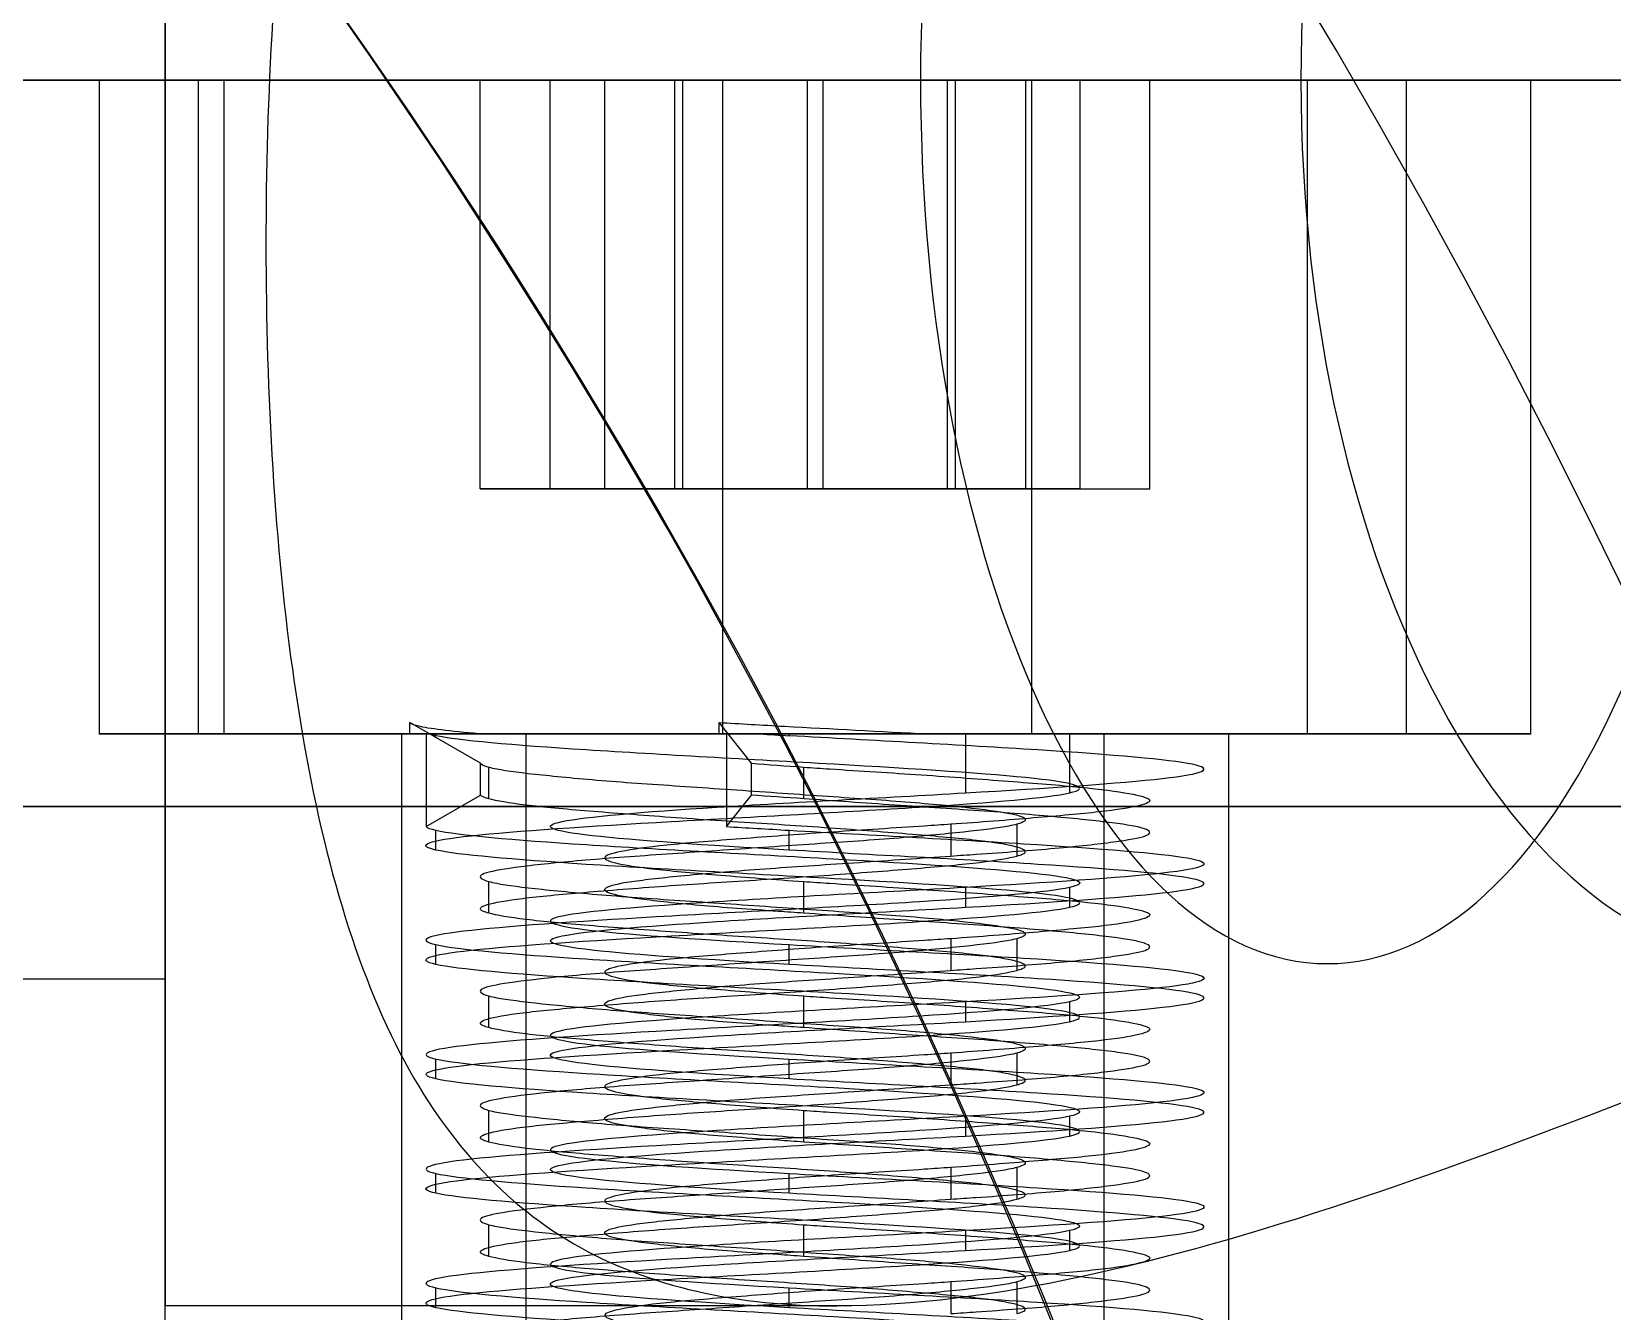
# Model space of a CAD drawing. Header units: inches. Extents: x -3.4 to 11, y -3.7 to 6.8.
# Drawn here: x 1.2147 to 1.5953, y 0.5921 to 0.9004 of the extents above; entities that cross this region are included whole.
import ezdxf

# ---------------------------------------------------------------- set-up
doc = ezdxf.new("R2010")
doc.units = ezdxf.units.IN
doc.header["$MEASUREMENT"] = 0
for name, color, linetype in [('1', 7, 'Continuous'), ('11', 7, 'Continuous'), ('3', 7, 'Continuous'), ('4', 7, 'Continuous'), ('45', 7, 'Continuous'), ('51', 7, 'Continuous'), ('7', 7, 'Continuous')]:
    doc.layers.add(name, color=color, linetype=linetype)

# ---------------------------------------------------------------- blocks, each defined once
blk = doc.blocks.new('motor mount_v6_adapter')
at = {"layer": '1', "color": 0}
for p, q in [((8.9904, 6, 7.5), (8.9904, 10, 7.5)), ((8.9904, 6, -7.5), (8.9904, 10, -7.5)), ((16.9904, 10, 7.5), (16.9904, 6, 7.5)), ((16.9904, 10, -7.5), (16.9904, 6, -7.5)), ((10.8404, 0, -7.5), (10.8404, 6, -7.5)), ((10.8404, 0, 7.5), (10.8404, 6, 7.5)), ((15.1404, 6, -7.5), (15.1404, 0, -7.5)), ((15.1404, 6, 7.5), (15.1404, 0, 7.5))]:
    blk.add_line(p, q, dxfattribs=at)
at = {"layer": '1', "color": 0, "extrusion": (2.02729e-32, -1, 6.12323e-17)}
for centre, radius, start, end in [((0, 0, -10), 10, 270, 90), ((12.9904, 7.5, -10), 4, 180, 0), ((12.9904, -7.5, -10), 4, 180, 0), ((12.9904, 7.5, -10), 4, 0, 180), ((12.9904, -7.5, -10), 4, 0, 180), ((12.9904, -7.5, -6), 2.15, 180, 0), ((12.9904, 7.5, -6), 2.15, 180, 0), ((12.9904, 7.5, -6), 2.15, 0, 180), ((12.9904, -7.5, -6), 2.15, 0, 180)]:
    blk.add_arc(centre, radius, start, end, dxfattribs=at)
at = {"layer": '1', "color": 0, "extrusion": (-2.02729e-32, 1, -7.0442e-15)}
for centre, radius, start, end in [((0, 0, 10), 20, 90, 270), ((-12.9904, 7.5, 6), 4, 180, 0), ((-12.9904, -7.5, 6), 4, 180, 0), ((-12.9904, -7.5, 6), 4, 0, 180), ((-12.9904, 7.5, 6), 4, 0, 180)]:
    blk.add_arc(centre, radius, start, end, dxfattribs=at)
blk = doc.blocks.new('50mm 5972K129_BALL BEARING')
at = {"layer": '11', "color": 0, "extrusion": (1, -7.11687e-15, 6.12323e-17)}
blk.add_arc((-35, 0), 5.4056, 270, 90, dxfattribs=at)
at = {"layer": '3', "color": 0, "extrusion": (-5.21066e-78, -6.98296e-15, -1)}
blk.add_arc((0, 0, -4.4444), 38.0769, 0, 180, dxfattribs=at)
at = {"layer": '3', "color": 0}
blk.add_arc((0, 0, 4.4444), 38.0769, 180, 0, dxfattribs=at)
at = {"layer": '4', "color": 0}
for start, end in [(0, 180), (180, 0)]:
    blk.add_arc((0, 0, 4.4444), 31.9231, start, end, dxfattribs=at)
at = {"layer": '4', "color": 0, "extrusion": (-1.04124e-31, -6.98296e-15, -1)}
blk.add_arc((0, 0), 29.5944, 0, 180, dxfattribs=at)
at = {"layer": '4', "color": 0, "extrusion": (8.55166e-31, 6.98296e-15, -1)}
blk.add_arc((0, 0), 29.5944, 180, 0, dxfattribs=at)
at = {"layer": '7', "color": 0, "extrusion": (-0.5, 0.866025, -7.0442e-15)}
blk.add_arc((-35, 0), 5.4056, 90, 270, dxfattribs=at)
at = {"layer": '7', "color": 0, "extrusion": (-0.5, 0.866025, -7.03675e-15)}
blk.add_arc((-35, 0), 5.4056, 270, 90, dxfattribs=at)
blk = doc.blocks.new('motor mount_v6')
at = {"layer": '45', "color": 0}
for p, q in [((9, 67, 18), (9, 67)), ((9, 55.9944, 13.5), (1, 55.9944, 13.5)), ((13.1089, 55.9944, 15.5), (9, 55.9944, 15.5))]:
    blk.add_line(p, q, dxfattribs=at)
at = {"layer": '45', "color": 0, "extrusion": (1, 0, 6.12323e-17)}
for radius, start, end in [(6.5, 270, 90), (4.5, 270, 90), (6.5, 90, 270)]:
    blk.add_arc((55.9944, 9, 9), radius, start, end, dxfattribs=at)
at = {"layer": '45', "color": 0, "extrusion": (-1, 0, 6.12323e-17)}
blk.add_arc((-55.9944, 9, -9), 4.5, 270, 90, dxfattribs=at)
at = {"layer": '45', "color": 0}
for points, knots in [([(13.1089, 55.9944, 2.5), (12.5092, 56.6856, 2.5), (11.9587, 57.4399, 2.613), (11.0355, 58.9379, 3.1503), (10.6597, 59.6855, 3.5772), (10.0927, 60.9985, 4.7586), (9.9047, 61.5481, 5.5014), (9.6672, 62.297, 7.1665), (9.6154, 62.4956, 8.0909), (9.616, 62.4932, 9.9263), (9.6681, 62.2934, 10.8477), (9.9087, 61.5363, 12.5184), (10.098, 60.9848, 13.2565), (10.6645, 59.6759, 14.4285), (11.0364, 58.9362, 14.8507), (11.9613, 57.4361, 15.388), (12.5063, 56.689, 15.5), (13.1089, 55.9944, 15.5)], [0, 0, 0, 0, 0.125, 0.125, 0.25, 0.25, 0.375, 0.375, 0.5, 0.5, 0.625, 0.625, 0.75, 0.75, 0.875, 0.875, 1, 1, 1, 1]), ([(19.76, 51.3278, 13.5246), (18.5136, 51.8076, 14.0195), (17.3434, 52.424, 14.4987), (15.1123, 53.9702, 15.2359), (14.0423, 54.9186, 15.5), (13.1089, 55.9944, 15.5)], [0, 0, 0, 0, 0.5, 0.5, 1, 1, 1, 1])]:
    blk.add_open_spline(points, degree=3, knots=knots, dxfattribs=at)
blk = doc.blocks.new('M4x8')
at = {"layer": '51', "color": 0}
for p, q in [((-1.5, 0.866, 1.5), (0, 1.7321, 1.5)), ((0, 1.7321, 4), (-1.5, 0.866, 4)), ((0, 1.7321, 1.5), (0, 1.7321, 4)), ((0, 1.7321, 4), (1.5, 0.866, 4)), ((1.5, 0.866, 1.5), (0, 1.7321, 1.5)), ((-1.5, -0.866, 1.5), (-1.5, 0.866, 1.5)), ((-1.5, 0.866, 1.5), (-1.5, 0.866, 4)), ((-1.5, 0.866, 4), (-1.5, -0.866, 4)), ((1.5, 0.866, 4), (1.5, -0.866, 4)), ((1.5, 0.866, 4), (1.5, 0.866, 1.5)), ((1.5, 0.866, 1.5), (1.5, -0.866, 1.5)), ((-3.5, 0), (-3.5, 0, 4)), ((-2, 0, -0.0107), (-2, 0)), ((-2, 0, -3.5107), (-2, 0, -3.3893)), ((-2, 0, -2.8107), (-2, 0, -2.6893)), ((-2, 0, -2.1107), (-2, 0, -1.9893)), ((-2, 0, -1.4107), (-2, 0, -1.2893)), ((-2, 0, -0.7107), (-2, 0, -0.5893)), ((-1.6667, 0, -0.3969), (-1.6667, 0, -0.2031)), ((-1.6667, 0, -3.1969), (-1.6667, 0, -3.0031)), ((-1.6667, 0, -2.4969), (-1.6667, 0, -2.3031)), ((-1.6667, 0, -1.7969), (-1.6667, 0, -1.6031)), ((-1.6667, 0, -1.0969), (-1.6667, 0, -0.9031)), ((1.6667, 0, -0.5531), (1.6667, 0, -0.7469)), ((1.6667, 0, -3.3531), (1.6667, 0, -3.5469)), ((1.6667, 0, -2.6531), (1.6667, 0, -2.8469)), ((1.6667, 0, -1.9531), (1.6667, 0, -2.1469)), ((1.6667, 0, -1.2531), (1.6667, 0, -1.4469)), ((2, 0), (2, 0, -0.3607)), ((2, 0, -3.0393), (2, 0, -3.1607)), ((2, 0, -2.3393), (2, 0, -2.4607)), ((2, 0, -1.6393), (2, 0, -1.7607)), ((2, 0, -0.9393), (2, 0, -1.0607)), ((3.5, 0, 4), (3.5, 0)), ((-1.6314, -0.3411, -0.1794), (-2.0541, -0.4295, 0.0701)), ((-1.9577, -0.4093, -0.5672), (-1.6314, -0.3411, -0.3746)), ((-1.6314, -0.3411, -0.3746), (-1.6314, -0.3411, -0.1794)), ((-1.9577, -0.4093), (-2.0541, -0.4295)), ((-2.0541, -0.4295), (-2.0541, -0.4295, 0.0701)), ((-1.9577, -0.4093), (-1.9577, -0.4093, -0.5672)), ((0, -1.7321, 1.5), (-1.5, -0.866, 1.5)), ((-1.5, -0.866, 1.5), (-1.5, -0.866, 4)), ((-1.5, -0.866, 4), (0, -1.7321, 4)), ((1.5, -0.866, 1.5), (0, -1.7321, 1.5)), ((0, -1.7321, 4), (1.5, -0.866, 4)), ((1.5, -0.866, 4), (1.5, -0.866, 1.5)), ((0, -1.7321, 4), (0, -1.7321, 1.5))]:
    blk.add_line(p, q, dxfattribs=at)
at = {"layer": '51', "color": 0, "extrusion": (-1.85826e-30, -6.98296e-15, -1)}
blk.add_arc((0, 0, -4), 3.5, 0, 180, dxfattribs=at)
at = {"layer": '51', "color": 0}
blk.add_arc((0, 0), 3.5, 0, 180, dxfattribs=at)
at = {"layer": '51', "color": 0, "extrusion": (-2.71343e-30, -6.98296e-15, -1)}
blk.add_arc((0, 0), 2, 0, 180, dxfattribs=at)
at = {"layer": '51', "color": 0, "extrusion": (2.71343e-30, 6.98296e-15, -1)}
for centre in [(0, 0), (0, 0, -4)]:
    blk.add_arc(centre, 3.5, 180, 0, dxfattribs=at)
at = {"layer": '51', "color": 0, "extrusion": (3.56859e-30, 6.98296e-15, -1)}
blk.add_arc((0, 0), 2, 354.64141, 0, dxfattribs=at)
at = {"layer": '51', "color": 0, "extrusion": (-1.42923e-15, 6.83514e-15, -1)}
blk.add_arc((0, 0), 2, 180, 348.18961, dxfattribs=at)
at = {"layer": '51', "color": 0, "extrusion": (0.02614, -0.055868, -0.998096)}
blk.add_arc((0.005, 0.0017, -0.0416), 2.0049, 199.67983, 205.03414, dxfattribs=at)
at = {"layer": '51', "color": 0, "extrusion": (0, 0, -1)}
blk.add_ellipse((0.0074, 0.07), major_axis=(1.7154, 1.268), ratio=0.964212, start_param=-2.729545, end_param=-2.098936, dxfattribs=at)
at = {"layer": '51', "color": 0}
blk.add_ellipse((0.3076, 0.3805), major_axis=(2.1668, 0.9807), ratio=0.886879, start_param=2.445793, end_param=2.935787, dxfattribs=at)
for points, knots in [([(2, 0, -0.3607), (2, 0.5285, -0.3312), (1.7832, 1.0452, -0.302), (1.0451, 1.7833, -0.2438), (0.5229, 1.9997, -0.2149), (-0.5203, 2.0003, -0.1566), (-1.0398, 1.7881, -0.1274), (-1.7865, 1.0425, -0.0685), (-2, 0.5285, -0.0402), (-2, 0, -0.0107)], [0, 0, 0, 0, 0.25, 0.25, 0.5, 0.5, 0.75, 0.75, 1, 1, 1, 1]), ([(-2, 0, -3.3893), (-2, 0.5262, -3.4187), (-1.7829, 1.0454, -3.448), (-1.0457, 1.7828, -3.5062), (-0.5237, 1.9997, -3.5351), (0.5218, 2.0003, -3.5935), (1.0416, 1.7868, -3.6227), (1.7868, 1.0417, -3.6815), (2, 0.5215, -3.7102), (2, 0, -3.7393)], [0, 0, 0, 0, 0.25, 0.25, 0.5, 0.5, 0.75, 0.75, 1, 1, 1, 1]), ([(2, 0, -3.1607), (2, 0.5214, -3.1316), (1.7864, 1.042, -3.1023), (1.0422, 1.7863, -3.0435), (0.5222, 2.0003, -3.0149), (-0.5242, 1.9997, -2.9564), (-1.0458, 1.7827, -2.927), (-1.7829, 1.0454, -2.8688), (-2, 0.5256, -2.84), (-2, 0, -2.8107)], [0, 0, 0, 0, 0.25, 0.25, 0.5, 0.5, 0.75, 0.75, 1, 1, 1, 1]), ([(2, 0, -1.0607), (2, 0.5285, -1.0312), (1.7832, 1.0452, -1.002), (1.0451, 1.7833, -0.9438), (0.5229, 1.9997, -0.9149), (-0.5203, 2.0003, -0.8566), (-1.0398, 1.7881, -0.8274), (-1.7865, 1.0425, -0.7685), (-2, 0.5285, -0.7402), (-2, 0, -0.7107)], [0, 0, 0, 0, 0.25, 0.25, 0.5, 0.5, 0.75, 0.75, 1, 1, 1, 1]), ([(-2, 0, -0.5893), (-2, 0.5285, -0.6188), (-1.7832, 1.0452, -0.648), (-1.0451, 1.7833, -0.7062), (-0.5229, 1.9997, -0.7351), (0.5203, 2.0003, -0.7934), (1.0398, 1.7881, -0.8226), (1.7865, 1.0425, -0.8815), (2, 0.5285, -0.9098), (2, 0, -0.9393)], [0, 0, 0, 0, 0.25, 0.25, 0.5, 0.5, 0.75, 0.75, 1, 1, 1, 1]), ([(2, 0, -3.8607), (2, 0.5283, -3.8312), (1.7832, 1.0454, -3.802), (1.0447, 1.7836, -3.7437), (0.5223, 1.9998, -3.7149), (-0.521, 2.0002, -3.6566), (-1.0406, 1.7876, -3.6274), (-1.7869, 1.0418, -3.5685), (-2, 0.5224, -3.5399), (-2, 0, -3.5107)], [0, 0, 0, 0, 0.25, 0.25, 0.5, 0.5, 0.75, 0.75, 1, 1, 1, 1]), ([(-2, 0, -2.6893), (-2, 0.5212, -2.7184), (-1.7851, 1.0432, -2.7478), (-1.044, 1.7846, -2.8063), (-0.5242, 2.0002, -2.835), (0.5259, 1.9998, -2.8937), (1.0462, 1.7825, -2.923), (1.7831, 1.0452, -2.9812), (2, 0.5237, -3.0101), (2, 0, -3.0393)], [0, 0, 0, 0, 0.25, 0.25, 0.5, 0.5, 0.75, 0.75, 1, 1, 1, 1]), ([(2, 0, -2.4607), (2, 0.5241, -2.4314), (1.783, 1.0452, -2.402), (1.0462, 1.7825, -2.3438), (0.5254, 1.9998, -2.315), (-0.5235, 2.0002, -2.2565), (-1.0436, 1.785, -2.2272), (-1.7854, 1.0429, -2.1686), (-2, 0.5212, -2.1398), (-2, 0, -2.1107)], [0, 0, 0, 0, 0.25, 0.25, 0.5, 0.5, 0.75, 0.75, 1, 1, 1, 1]), ([(-2, 0, -1.9893), (-2, 0.5257, -2.0187), (-1.7839, 1.0449, -2.0479), (-1.0434, 1.7847, -2.1064), (-0.5213, 1.9999, -2.1352), (0.5209, 2.0001, -2.1934), (1.0421, 1.7859, -2.2228), (1.785, 1.0438, -2.2813), (2, 0.5238, -2.3101), (2, 0, -2.3393)], [0, 0, 0, 0, 0.25, 0.25, 0.5, 0.5, 0.75, 0.75, 1, 1, 1, 1]), ([(2, 0, -1.7607), (2, 0.5234, -1.7315), (1.7855, 1.0433, -1.7022), (1.0418, 1.7863, -1.6435), (0.5208, 2.0001, -1.6148), (-0.5215, 1.9999, -1.5566), (-1.0438, 1.7844, -1.5271), (-1.7836, 1.0451, -1.4688), (-2, 0.5263, -1.4401), (-2, 0, -1.4107)], [0, 0, 0, 0, 0.25, 0.25, 0.5, 0.5, 0.75, 0.75, 1, 1, 1, 1]), ([(-2, 0, -1.2893), (-2, 0.5224, -1.3185), (-1.7834, 1.0447, -1.348), (-1.046, 1.7827, -1.4062), (-0.5276, 1.9999, -1.4349), (0.5267, 2.0001, -1.4937), (1.0452, 1.7835, -1.523), (1.7842, 1.044, -1.5813), (2, 0.5215, -1.6102), (2, 0, -1.6393)], [0, 0, 0, 0, 0.25, 0.25, 0.5, 0.5, 0.75, 0.75, 1, 1, 1, 1]), ([(1.6667, 0, -0.7469), (1.6667, 0.0547, -0.7432), (1.664, 0.1095, -0.7396), (1.6586, 0.1639, -0.7361), (1.6402, 0.35, -0.724), (1.5893, 0.5355, -0.712), (1.5102, 0.705, -0.6994), (1.4312, 0.8743, -0.6869), (1.3218, 1.0323, -0.6734), (1.191, 1.1659, -0.6608), (1.0602, 1.2995, -0.6482), (0.9044, 1.4124, -0.6364), (0.7367, 1.495, -0.6241), (0.569, 1.5776, -0.6118), (0.3848, 1.6324, -0.5985), (0.1992, 1.6547, -0.5856), (0.0137, 1.6771, -0.5726), (-0.1784, 1.6676, -0.5603), (-0.3609, 1.6271, -0.5483), (-0.5435, 1.5866, -0.5363), (-0.7215, 1.514, -0.5237), (-0.8802, 1.4153, -0.5108), (-1.0389, 1.3166, -0.498), (-1.1827, 1.1891, -0.4848), (-1.2998, 1.0433, -0.4727), (-1.4168, 0.8974, -0.4606), (-1.5103, 0.7293, -0.4484), (-1.5723, 0.5529, -0.4357), (-1.6343, 0.3765, -0.423), (-1.6667, 0.187, -0.4094), (-1.6667, 0, -0.3969)], [-0.001995388, -0.001995388, -0.001995388, -0.001995388, -0.001833361, -0.001833361, -0.001833361, -0.001272189, -0.001272189, -0.001272189, -0.000711236, -0.000711236, -0.000711236, -0.000150082, -0.000150082, -0.000150082, 0.00041088, 0.00041088, 0.00041088, 0.000971884, 0.000971884, 0.000971884, 0.001532961, 0.001532961, 0.001532961, 0.002093933, 0.002093933, 0.002093933, 0.002655124, 0.002655124, 0.002655124, 0.00321629, 0.00321629, 0.00321629, 0.00321629]), ([(-1.6667, 0, -0.2031), (-1.6667, 0.0547, -0.2068), (-1.664, 0.1095, -0.2104), (-1.6586, 0.1639, -0.2139), (-1.6402, 0.35, -0.226), (-1.5893, 0.5355, -0.238), (-1.5102, 0.705, -0.2506), (-1.4312, 0.8743, -0.2631), (-1.3217, 1.0323, -0.2766), (-1.191, 1.1659, -0.2892), (-1.0602, 1.2995, -0.3018), (-0.9044, 1.4124, -0.3136), (-0.7367, 1.495, -0.3259), (-0.569, 1.5776, -0.3382), (-0.3848, 1.6324, -0.3515), (-0.1992, 1.6547, -0.3644), (-0.0137, 1.6771, -0.3774), (0.1784, 1.6676, -0.3897), (0.3609, 1.6271, -0.4017), (0.5435, 1.5866, -0.4137), (0.7215, 1.514, -0.4263), (0.8802, 1.4153, -0.4392), (1.0389, 1.3166, -0.452), (1.1827, 1.189, -0.4652), (1.2998, 1.0433, -0.4773), (1.4168, 0.8974, -0.4894), (1.5103, 0.7293, -0.5016), (1.5723, 0.5529, -0.5143), (1.6343, 0.3765, -0.527), (1.6667, 0.187, -0.5406), (1.6667, 0, -0.5531)], [-0.117025665, -0.117025665, -0.117025665, -0.117025665, -0.116860374, -0.116860374, -0.116860374, -0.116287939, -0.116287939, -0.116287939, -0.115715728, -0.115715728, -0.115715728, -0.115143312, -0.115143312, -0.115143312, -0.114571092, -0.114571092, -0.114571092, -0.11399883, -0.11399883, -0.11399883, -0.113426492, -0.113426492, -0.113426492, -0.112854262, -0.112854262, -0.112854262, -0.112281809, -0.112281809, -0.112281809, -0.111709381, -0.111709381, -0.111709381, -0.111709381]), ([(1.6667, 0, -3.5469), (1.6667, 0.0547, -3.5432), (1.664, 0.1095, -3.5396), (1.6586, 0.1639, -3.5361), (1.6402, 0.35, -3.524), (1.5893, 0.5355, -3.512), (1.5102, 0.705, -3.4994), (1.4312, 0.8743, -3.4869), (1.3217, 1.0323, -3.4734), (1.191, 1.1659, -3.4608), (1.0602, 1.2995, -3.4482), (0.9044, 1.4124, -3.4364), (0.7367, 1.495, -3.4241), (0.569, 1.5776, -3.4118), (0.3848, 1.6324, -3.3985), (0.1992, 1.6547, -3.3856), (0.0137, 1.6771, -3.3726), (-0.1784, 1.6676, -3.3603), (-0.3609, 1.6271, -3.3483), (-0.5435, 1.5866, -3.3363), (-0.7215, 1.514, -3.3237), (-0.8802, 1.4153, -3.3108), (-1.0389, 1.3166, -3.298), (-1.1827, 1.189, -3.2848), (-1.2998, 1.0433, -3.2727), (-1.4168, 0.8974, -3.2606), (-1.5103, 0.7293, -3.2484), (-1.5723, 0.5529, -3.2357), (-1.6343, 0.3765, -3.223), (-1.6667, 0.187, -3.2094), (-1.6667, 0, -3.1969)], [-0.043688759, -0.043688759, -0.043688759, -0.043688759, -0.043526726, -0.043526726, -0.043526726, -0.042965556, -0.042965556, -0.042965556, -0.042404605, -0.042404605, -0.042404605, -0.041843454, -0.041843454, -0.041843454, -0.041282495, -0.041282495, -0.041282495, -0.040721494, -0.040721494, -0.040721494, -0.040160419, -0.040160419, -0.040160419, -0.03959945, -0.03959945, -0.03959945, -0.039038262, -0.039038262, -0.039038262, -0.038477099, -0.038477099, -0.038477099, -0.038477099]), ([(-1.6667, 0, -3.0031), (-1.6667, 0.0547, -3.0068), (-1.664, 0.1095, -3.0104), (-1.6586, 0.1639, -3.0139), (-1.6402, 0.35, -3.026), (-1.5893, 0.5355, -3.038), (-1.5102, 0.705, -3.0506), (-1.4312, 0.8743, -3.0631), (-1.3217, 1.0323, -3.0766), (-1.191, 1.1659, -3.0892), (-1.0602, 1.2995, -3.1018), (-0.9044, 1.4124, -3.1136), (-0.7367, 1.495, -3.1259), (-0.569, 1.5776, -3.1382), (-0.3848, 1.6324, -3.1515), (-0.1992, 1.6547, -3.1644), (-0.0137, 1.6771, -3.1774), (0.1784, 1.6676, -3.1897), (0.3609, 1.6271, -3.2017), (0.5435, 1.5866, -3.2137), (0.7215, 1.514, -3.2263), (0.8802, 1.4153, -3.2392), (1.0389, 1.3166, -3.252), (1.1827, 1.189, -3.2652), (1.2998, 1.0433, -3.2773), (1.4168, 0.8974, -3.2894), (1.5103, 0.7293, -3.3016), (1.5723, 0.5529, -3.3143), (1.6343, 0.3765, -3.327), (1.6667, 0.187, -3.3406), (1.6667, 0, -3.3531)], [-0.074495344, -0.074495344, -0.074495344, -0.074495344, -0.074330049, -0.074330049, -0.074330049, -0.073757611, -0.073757611, -0.073757611, -0.073185398, -0.073185398, -0.073185398, -0.072612979, -0.072612979, -0.072612979, -0.072040757, -0.072040757, -0.072040757, -0.071468492, -0.071468492, -0.071468492, -0.070896151, -0.070896151, -0.070896151, -0.070323919, -0.070323919, -0.070323919, -0.069751462, -0.069751462, -0.069751462, -0.069179032, -0.069179032, -0.069179032, -0.069179032]), ([(1.6667, 0, -2.8469), (1.6667, 0.0547, -2.8432), (1.664, 0.1095, -2.8396), (1.6586, 0.1639, -2.8361), (1.6402, 0.35, -2.824), (1.5893, 0.5355, -2.812), (1.5102, 0.705, -2.7994), (1.4312, 0.8743, -2.7869), (1.3218, 1.0323, -2.7734), (1.191, 1.1659, -2.7608), (1.0602, 1.2995, -2.7482), (0.9044, 1.4124, -2.7364), (0.7367, 1.495, -2.7241), (0.569, 1.5776, -2.7118), (0.3848, 1.6324, -2.6985), (0.1992, 1.6547, -2.6856), (0.0137, 1.6771, -2.6726), (-0.1784, 1.6676, -2.6603), (-0.3609, 1.6271, -2.6483), (-0.5435, 1.5866, -2.6363), (-0.7215, 1.514, -2.6237), (-0.8802, 1.4153, -2.6108), (-1.0389, 1.3166, -2.598), (-1.1827, 1.1891, -2.5848), (-1.2998, 1.0433, -2.5727), (-1.4168, 0.8974, -2.5606), (-1.5103, 0.7293, -2.5484), (-1.5723, 0.5529, -2.5357), (-1.6343, 0.3765, -2.523), (-1.6667, 0.187, -2.5094), (-1.6667, 0, -2.4969)], [-0.033265435, -0.033265435, -0.033265435, -0.033265435, -0.033103408, -0.033103408, -0.033103408, -0.032542237, -0.032542237, -0.032542237, -0.031981286, -0.031981286, -0.031981286, -0.031420135, -0.031420135, -0.031420135, -0.030859175, -0.030859175, -0.030859175, -0.030298173, -0.030298173, -0.030298173, -0.029737098, -0.029737098, -0.029737098, -0.029176128, -0.029176128, -0.029176128, -0.028614939, -0.028614939, -0.028614939, -0.028053775, -0.028053775, -0.028053775, -0.028053775]), ([(-1.6667, 0, -2.3031), (-1.6667, 0.0547, -2.3068), (-1.664, 0.1095, -2.3104), (-1.6586, 0.1639, -2.3139), (-1.6402, 0.35, -2.326), (-1.5893, 0.5355, -2.338), (-1.5102, 0.705, -2.3506), (-1.4312, 0.8743, -2.3631), (-1.3217, 1.0323, -2.3766), (-1.191, 1.1659, -2.3892), (-1.0602, 1.2995, -2.4018), (-0.9044, 1.4124, -2.4136), (-0.7367, 1.495, -2.4259), (-0.569, 1.5776, -2.4382), (-0.3848, 1.6324, -2.4515), (-0.1992, 1.6547, -2.4644), (-0.0137, 1.6771, -2.4774), (0.1784, 1.6676, -2.4897), (0.3609, 1.6271, -2.5017), (0.5435, 1.5866, -2.5137), (0.7215, 1.514, -2.5263), (0.8802, 1.4153, -2.5392), (1.0389, 1.3166, -2.552), (1.1827, 1.189, -2.5652), (1.2998, 1.0433, -2.5773), (1.4168, 0.8974, -2.5894), (1.5103, 0.7293, -2.6016), (1.5723, 0.5529, -2.6143), (1.6343, 0.3765, -2.627), (1.6667, 0.187, -2.6406), (1.6667, 0, -2.6531)], [-0.085127936, -0.085127936, -0.085127936, -0.085127936, -0.084962649, -0.084962649, -0.084962649, -0.084390212, -0.084390212, -0.084390212, -0.083818, -0.083818, -0.083818, -0.083245582, -0.083245582, -0.083245582, -0.08267336, -0.08267336, -0.08267336, -0.082101096, -0.082101096, -0.082101096, -0.081528756, -0.081528756, -0.081528756, -0.080956524, -0.080956524, -0.080956524, -0.080384068, -0.080384068, -0.080384068, -0.079811638, -0.079811638, -0.079811638, -0.079811638]), ([(1.6667, 0, -2.1469), (1.6667, 0.0547, -2.1432), (1.664, 0.1095, -2.1396), (1.6586, 0.1639, -2.1361), (1.6402, 0.35, -2.124), (1.5893, 0.5355, -2.112), (1.5102, 0.705, -2.0994), (1.4312, 0.8743, -2.0869), (1.3217, 1.0323, -2.0734), (1.191, 1.1659, -2.0608), (1.0602, 1.2995, -2.0482), (0.9044, 1.4124, -2.0364), (0.7367, 1.495, -2.0241), (0.569, 1.5776, -2.0118), (0.3848, 1.6324, -1.9985), (0.1992, 1.6547, -1.9856), (0.0137, 1.6771, -1.9726), (-0.1784, 1.6676, -1.9603), (-0.3609, 1.6271, -1.9483), (-0.5435, 1.5866, -1.9363), (-0.7215, 1.514, -1.9237), (-0.8802, 1.4153, -1.9108), (-1.0389, 1.3166, -1.898), (-1.1827, 1.189, -1.8848), (-1.2998, 1.0433, -1.8727), (-1.4168, 0.8974, -1.8606), (-1.5103, 0.7293, -1.8484), (-1.5723, 0.5529, -1.8357), (-1.6343, 0.3765, -1.823), (-1.6667, 0.187, -1.8094), (-1.6667, 0, -1.7969)], [-0.022842099, -0.022842099, -0.022842099, -0.022842099, -0.022680067, -0.022680067, -0.022680067, -0.022118896, -0.022118896, -0.022118896, -0.021557944, -0.021557944, -0.021557944, -0.020996792, -0.020996792, -0.020996792, -0.020435831, -0.020435831, -0.020435831, -0.019874829, -0.019874829, -0.019874829, -0.019313753, -0.019313753, -0.019313753, -0.018752783, -0.018752783, -0.018752783, -0.018191593, -0.018191593, -0.018191593, -0.017630429, -0.017630429, -0.017630429, -0.017630429]), ([(-1.6667, 0, -1.6031), (-1.6667, 0.0547, -1.6068), (-1.664, 0.1095, -1.6104), (-1.6586, 0.1639, -1.6139), (-1.6402, 0.35, -1.626), (-1.5893, 0.5355, -1.638), (-1.5102, 0.705, -1.6506), (-1.4312, 0.8743, -1.6631), (-1.3217, 1.0323, -1.6766), (-1.191, 1.1659, -1.6892), (-1.0602, 1.2995, -1.7018), (-0.9044, 1.4124, -1.7136), (-0.7367, 1.495, -1.7259), (-0.569, 1.5776, -1.7382), (-0.3848, 1.6324, -1.7515), (-0.1992, 1.6547, -1.7644), (-0.0137, 1.6771, -1.7774), (0.1784, 1.6676, -1.7897), (0.3609, 1.6271, -1.8017), (0.5435, 1.5866, -1.8137), (0.7215, 1.514, -1.8263), (0.8802, 1.4153, -1.8392), (1.0389, 1.3166, -1.852), (1.1827, 1.189, -1.8652), (1.2998, 1.0433, -1.8773), (1.4168, 0.8974, -1.8894), (1.5103, 0.7293, -1.9016), (1.5723, 0.5529, -1.9143), (1.6343, 0.3765, -1.927), (1.6667, 0.187, -1.9406), (1.6667, 0, -1.9531)], [-0.095760524, -0.095760524, -0.095760524, -0.095760524, -0.095595237, -0.095595237, -0.095595237, -0.095022801, -0.095022801, -0.095022801, -0.094450589, -0.094450589, -0.094450589, -0.093878171, -0.093878171, -0.093878171, -0.09330595, -0.09330595, -0.09330595, -0.092733686, -0.092733686, -0.092733686, -0.092161347, -0.092161347, -0.092161347, -0.091589116, -0.091589116, -0.091589116, -0.091016661, -0.091016661, -0.091016661, -0.090444232, -0.090444232, -0.090444232, -0.090444232]), ([(1.6667, 0, -1.4469), (1.6667, 0.0547, -1.4432), (1.664, 0.1095, -1.4396), (1.6586, 0.1639, -1.4361), (1.6402, 0.35, -1.424), (1.5893, 0.5355, -1.412), (1.5102, 0.705, -1.3994), (1.4312, 0.8743, -1.3869), (1.3217, 1.0323, -1.3734), (1.191, 1.1659, -1.3608), (1.0602, 1.2995, -1.3482), (0.9044, 1.4124, -1.3364), (0.7367, 1.495, -1.3241), (0.569, 1.5776, -1.3118), (0.3848, 1.6324, -1.2985), (0.1992, 1.6547, -1.2856), (0.0137, 1.6771, -1.2726), (-0.1784, 1.6676, -1.2603), (-0.3609, 1.6271, -1.2483), (-0.5435, 1.5866, -1.2363), (-0.7215, 1.514, -1.2237), (-0.8802, 1.4153, -1.2108), (-1.0389, 1.3166, -1.198), (-1.1827, 1.189, -1.1848), (-1.2998, 1.0433, -1.1727), (-1.4168, 0.8974, -1.1606), (-1.5103, 0.7293, -1.1484), (-1.5723, 0.5529, -1.1357), (-1.6343, 0.3765, -1.123), (-1.6667, 0.187, -1.1094), (-1.6667, 0, -1.0969)], [-0.01241875, -0.01241875, -0.01241875, -0.01241875, -0.012256717, -0.012256717, -0.012256717, -0.011695545, -0.011695545, -0.011695545, -0.011134593, -0.011134593, -0.011134593, -0.01057344, -0.01057344, -0.01057344, -0.010012478, -0.010012478, -0.010012478, -0.009451476, -0.009451476, -0.009451476, -0.008890399, -0.008890399, -0.008890399, -0.008329428, -0.008329428, -0.008329428, -0.007768238, -0.007768238, -0.007768238, -0.007207072, -0.007207072, -0.007207072, -0.007207072]), ([(-1.6667, 0, -0.9031), (-1.6667, 0.0547, -0.9068), (-1.664, 0.1095, -0.9104), (-1.6586, 0.1639, -0.9139), (-1.6402, 0.35, -0.926), (-1.5893, 0.5355, -0.938), (-1.5102, 0.705, -0.9506), (-1.4312, 0.8743, -0.9631), (-1.3217, 1.0323, -0.9766), (-1.191, 1.1659, -0.9892), (-1.0602, 1.2995, -1.0018), (-0.9044, 1.4124, -1.0136), (-0.7367, 1.495, -1.0259), (-0.569, 1.5776, -1.0382), (-0.3848, 1.6324, -1.0515), (-0.1992, 1.6547, -1.0644), (-0.0137, 1.6771, -1.0774), (0.1784, 1.6676, -1.0897), (0.3609, 1.6271, -1.1017), (0.5435, 1.5866, -1.1137), (0.7215, 1.514, -1.1263), (0.8802, 1.4153, -1.1392), (1.0389, 1.3166, -1.152), (1.1827, 1.189, -1.1652), (1.2998, 1.0433, -1.1773), (1.4168, 0.8974, -1.1894), (1.5103, 0.7293, -1.2016), (1.5723, 0.5529, -1.2143), (1.6343, 0.3765, -1.227), (1.6667, 0.187, -1.2406), (1.6667, 0, -1.2531)], [-0.106393099, -0.106393099, -0.106393099, -0.106393099, -0.106227812, -0.106227812, -0.106227812, -0.105655376, -0.105655376, -0.105655376, -0.105083165, -0.105083165, -0.105083165, -0.104510748, -0.104510748, -0.104510748, -0.103938527, -0.103938527, -0.103938527, -0.103366265, -0.103366265, -0.103366265, -0.102793926, -0.102793926, -0.102793926, -0.102221696, -0.102221696, -0.102221696, -0.101649241, -0.101649241, -0.101649241, -0.101076813, -0.101076813, -0.101076813, -0.101076813]), ([(-2.0541, -0.4295, 0.0701), (-2.0843, -0.2883, 0.0624), (-2.1322, 0.1507, 0.039), (-2.0342, 0.5897, 0.0157), (-1.9131, 0.8596)], [0, 0, 0, 0, 0.002849182, 0.008677423, 0.008677423, 0.008677423, 0.008677423]), ([(-2, 0, -3.5107), (-2, -0.5225, -3.4815), (-1.7834, -1.0448, -3.452), (-1.046, -1.7826, -3.3938), (-0.5274, -1.9999, -3.3651), (0.5265, -2.0001, -3.3063), (1.0451, -1.7836, -3.277), (1.7842, -1.0439, -3.2187), (2, -0.5214, -3.1898), (2, 0, -3.1607)], [0, 0, 0, 0, 0.25, 0.25, 0.5, 0.5, 0.75, 0.75, 1, 1, 1, 1]), ([(2, 0, -3.0393), (2, -0.5235, -3.0686), (1.7853, -1.0434, -3.0978), (1.0419, -1.7862, -3.1565), (0.5208, -2.0001, -3.1852), (-0.5214, -1.9999, -3.2434), (-1.0436, -1.7845, -3.2729), (-1.7837, -1.0451, -3.3312), (-2, -0.5261, -3.3599), (-2, 0, -3.3893)], [0, 0, 0, 0, 0.25, 0.25, 0.5, 0.5, 0.75, 0.75, 1, 1, 1, 1]), ([(-2, 0, -2.8107), (-2, -0.5255, -2.7813), (-1.7839, -1.0448, -2.7521), (-1.0433, -1.7848, -2.6936), (-0.5212, -2, -2.6648), (0.5209, -2, -2.6066), (1.0423, -1.7858, -2.5772), (1.7849, -1.0439, -2.5187), (2, -0.524, -2.4899), (2, 0, -2.4607)], [0, 0, 0, 0, 0.25, 0.25, 0.5, 0.5, 0.75, 0.75, 1, 1, 1, 1]), ([(2, 0, -2.3393), (2, -0.524, -2.3686), (1.783, -1.0452, -2.398), (1.0462, -1.7825, -2.4562), (0.5255, -1.9998, -2.485), (-0.5237, -2.0002, -2.5436), (-1.0437, -1.7849, -2.5728), (-1.7853, -1.043, -2.6314), (-2, -0.5212, -2.6602), (-2, 0, -2.6893)], [0, 0, 0, 0, 0.25, 0.25, 0.5, 0.5, 0.75, 0.75, 1, 1, 1, 1]), ([(-2, 0, -2.1107), (-2, -0.5212, -2.0816), (-1.785, -1.0432, -2.0522), (-1.0442, -1.7844, -1.9937), (-0.5244, -2.0002, -1.965), (0.526, -1.9998, -1.9063), (1.0462, -1.7825, -1.877), (1.7831, -1.0451, -1.8188), (2, -0.5235, -1.7899), (2, 0, -1.7607)], [0, 0, 0, 0, 0.25, 0.25, 0.5, 0.5, 0.75, 0.75, 1, 1, 1, 1]), ([(2, 0, -1.6393), (2, -0.5214, -1.6684), (1.7865, -1.0419, -1.6977), (1.042, -1.7864, -1.7565), (0.522, -2.0003, -1.7852), (-0.524, -1.9997, -1.8436), (-1.0458, -1.7827, -1.873), (-1.7829, -1.0454, -1.9312), (-2, -0.5258, -1.96), (-2, 0, -1.9893)], [0, 0, 0, 0, 0.25, 0.25, 0.5, 0.5, 0.75, 0.75, 1, 1, 1, 1]), ([(-2, 0, -1.4107), (-2, -0.5263, -1.3813), (-1.7831, -1.0452, -1.352), (-1.0461, -1.7825, -1.2938), (-0.5243, -1.9995, -1.265), (0.5207, -2.0005, -1.2066), (1.0403, -1.7876, -1.1774), (1.7861, -1.0428, -1.1186), (2, -0.5285, -1.0902), (2, 0, -1.0607)], [0, 0, 0, 0, 0.25, 0.25, 0.5, 0.5, 0.75, 0.75, 1, 1, 1, 1]), ([(2, 0, -0.9393), (2, -0.5286, -0.9688), (1.7831, -1.0454, -0.998), (1.0448, -1.7835, -1.0563), (0.5224, -1.9998, -1.0851), (-0.521, -2.0002, -1.1434), (-1.0405, -1.7877, -1.1726), (-1.7871, -1.0416, -1.2315), (-2, -0.5223, -1.2601), (-2, 0, -1.2893)], [0, 0, 0, 0, 0.25, 0.25, 0.5, 0.5, 0.75, 0.75, 1, 1, 1, 1]), ([(-2, 0, -0.7107), (-2, -0.5285, -0.6812), (-1.7832, -1.0452, -0.652), (-1.0451, -1.7833, -0.5938), (-0.5229, -1.9997, -0.5649), (0.5203, -2.0003, -0.5066), (1.0398, -1.7881, -0.4774), (1.7865, -1.0425, -0.4185), (2, -0.5285, -0.3902), (2, 0, -0.3607)], [0, 0, 0, 0, 0.25, 0.25, 0.5, 0.5, 0.75, 0.75, 1, 1, 1, 1]), ([(1.6667, 0, -3.3531), (1.6667, -0.0547, -3.3568), (1.664, -0.1095, -3.3604), (1.6586, -0.1639, -3.3639), (1.6402, -0.35, -3.376), (1.5893, -0.5355, -3.388), (1.5102, -0.705, -3.4006), (1.4312, -0.8743, -3.4131), (1.3217, -1.0323, -3.4266), (1.191, -1.1659, -3.4392), (1.0602, -1.2995, -3.4518), (0.9044, -1.4124, -3.4636), (0.7367, -1.495, -3.4759), (0.569, -1.5776, -3.4882), (0.3848, -1.6324, -3.5015), (0.1992, -1.6547, -3.5144), (0.0137, -1.6771, -3.5274), (-0.1784, -1.6676, -3.5397), (-0.3609, -1.6271, -3.5517), (-0.5435, -1.5866, -3.5637), (-0.7215, -1.514, -3.5763), (-0.8802, -1.4153, -3.5892), (-1.0389, -1.3166, -3.602), (-1.1827, -1.189, -3.6152), (-1.2998, -1.0433, -3.6273), (-1.4168, -0.8974, -3.6394), (-1.5103, -0.7293, -3.6516), (-1.5723, -0.5529, -3.6643), (-1.6343, -0.3765, -3.677), (-1.6667, -0.187, -3.6906), (-1.6667, 0, -3.7031)], [-0.069179032, -0.069179032, -0.069179032, -0.069179032, -0.069013747, -0.069013747, -0.069013747, -0.068441309, -0.068441309, -0.068441309, -0.067869095, -0.067869095, -0.067869095, -0.067296676, -0.067296676, -0.067296676, -0.066724453, -0.066724453, -0.066724453, -0.066152188, -0.066152188, -0.066152188, -0.065579847, -0.065579847, -0.065579847, -0.065007614, -0.065007614, -0.065007614, -0.064435157, -0.064435157, -0.064435157, -0.063862726, -0.063862726, -0.063862726, -0.063862726]), ([(-1.6667, 0, -3.1969), (-1.6667, -0.0547, -3.1932), (-1.664, -0.1095, -3.1896), (-1.6586, -0.1639, -3.1861), (-1.6402, -0.35, -3.174), (-1.5893, -0.5355, -3.162), (-1.5102, -0.705, -3.1494), (-1.4312, -0.8743, -3.1369), (-1.3217, -1.0323, -3.1234), (-1.191, -1.1659, -3.1108), (-1.0602, -1.2995, -3.0982), (-0.9044, -1.4124, -3.0864), (-0.7367, -1.495, -3.0741), (-0.569, -1.5776, -3.0618), (-0.3848, -1.6324, -3.0485), (-0.1992, -1.6547, -3.0356), (-0.0137, -1.6771, -3.0226), (0.1784, -1.6676, -3.0103), (0.3609, -1.6271, -2.9983), (0.5435, -1.5866, -2.9863), (0.7215, -1.514, -2.9737), (0.8802, -1.4153, -2.9608), (1.0389, -1.3166, -2.948), (1.1827, -1.189, -2.9348), (1.2998, -1.0433, -2.9227), (1.4168, -0.8974, -2.9106), (1.5103, -0.7293, -2.8984), (1.5723, -0.5529, -2.8857), (1.6343, -0.3765, -2.873), (1.6667, -0.187, -2.8594), (1.6667, 0, -2.8469)], [-0.038477099, -0.038477099, -0.038477099, -0.038477099, -0.038315065, -0.038315065, -0.038315065, -0.037753895, -0.037753895, -0.037753895, -0.037192944, -0.037192944, -0.037192944, -0.036631792, -0.036631792, -0.036631792, -0.036070833, -0.036070833, -0.036070833, -0.035509832, -0.035509832, -0.035509832, -0.034948757, -0.034948757, -0.034948757, -0.034387787, -0.034387787, -0.034387787, -0.033826599, -0.033826599, -0.033826599, -0.033265435, -0.033265435, -0.033265435, -0.033265435]), ([(1.6667, 0, -2.6531), (1.6667, -0.0547, -2.6568), (1.664, -0.1095, -2.6604), (1.6586, -0.1639, -2.6639), (1.6402, -0.35, -2.676), (1.5893, -0.5355, -2.688), (1.5102, -0.705, -2.7006), (1.4312, -0.8743, -2.7131), (1.3218, -1.0323, -2.7266), (1.191, -1.1659, -2.7392), (1.0602, -1.2995, -2.7518), (0.9044, -1.4124, -2.7636), (0.7367, -1.495, -2.7759), (0.569, -1.5776, -2.7882), (0.3848, -1.6324, -2.8015), (0.1992, -1.6547, -2.8144), (0.0137, -1.6771, -2.8274), (-0.1784, -1.6676, -2.8397), (-0.3609, -1.6271, -2.8517), (-0.5435, -1.5866, -2.8637), (-0.7215, -1.514, -2.8763), (-0.8802, -1.4153, -2.8892), (-1.0389, -1.3166, -2.902), (-1.1827, -1.1891, -2.9152), (-1.2998, -1.0433, -2.9273), (-1.4168, -0.8974, -2.9394), (-1.5103, -0.7293, -2.9516), (-1.5723, -0.5529, -2.9643), (-1.6343, -0.3765, -2.977), (-1.6667, -0.187, -2.9906), (-1.6667, 0, -3.0031)], [-0.079811638, -0.079811638, -0.079811638, -0.079811638, -0.079646358, -0.079646358, -0.079646358, -0.079073921, -0.079073921, -0.079073921, -0.078501708, -0.078501708, -0.078501708, -0.07792929, -0.07792929, -0.07792929, -0.077357067, -0.077357067, -0.077357067, -0.076784803, -0.076784803, -0.076784803, -0.076212462, -0.076212462, -0.076212462, -0.07564023, -0.07564023, -0.07564023, -0.075067774, -0.075067774, -0.075067774, -0.074495344, -0.074495344, -0.074495344, -0.074495344]), ([(-1.6667, 0, -2.4969), (-1.6667, -0.0547, -2.4932), (-1.664, -0.1095, -2.4896), (-1.6586, -0.1639, -2.4861), (-1.6402, -0.35, -2.474), (-1.5893, -0.5355, -2.462), (-1.5102, -0.705, -2.4494), (-1.4312, -0.8743, -2.4369), (-1.3217, -1.0323, -2.4234), (-1.191, -1.1659, -2.4108), (-1.0602, -1.2995, -2.3982), (-0.9044, -1.4124, -2.3864), (-0.7367, -1.495, -2.3741), (-0.569, -1.5776, -2.3618), (-0.3848, -1.6324, -2.3485), (-0.1992, -1.6547, -2.3356), (-0.0137, -1.6771, -2.3226), (0.1784, -1.6676, -2.3103), (0.3609, -1.6271, -2.2983), (0.5435, -1.5866, -2.2863), (0.7215, -1.514, -2.2737), (0.8802, -1.4153, -2.2608), (1.0389, -1.3166, -2.248), (1.1827, -1.189, -2.2348), (1.2998, -1.0433, -2.2227), (1.4168, -0.8974, -2.2106), (1.5103, -0.7293, -2.1984), (1.5723, -0.5529, -2.1857), (1.6343, -0.3765, -2.173), (1.6667, -0.187, -2.1594), (1.6667, 0, -2.1469)], [-0.028053775, -0.028053775, -0.028053775, -0.028053775, -0.027891734, -0.027891734, -0.027891734, -0.027330563, -0.027330563, -0.027330563, -0.026769612, -0.026769612, -0.026769612, -0.02620846, -0.02620846, -0.02620846, -0.0256475, -0.0256475, -0.0256475, -0.025086498, -0.025086498, -0.025086498, -0.024525422, -0.024525422, -0.024525422, -0.023964452, -0.023964452, -0.023964452, -0.023403263, -0.023403263, -0.023403263, -0.022842099, -0.022842099, -0.022842099, -0.022842099]), ([(1.6667, 0, -1.9531), (1.6667, -0.0547, -1.9568), (1.664, -0.1095, -1.9604), (1.6586, -0.1639, -1.9639), (1.6402, -0.35, -1.976), (1.5893, -0.5355, -1.988), (1.5102, -0.705, -2.0006), (1.4312, -0.8743, -2.0131), (1.3217, -1.0323, -2.0266), (1.191, -1.1659, -2.0392), (1.0602, -1.2995, -2.0518), (0.9044, -1.4124, -2.0636), (0.7367, -1.495, -2.0759), (0.569, -1.5776, -2.0882), (0.3848, -1.6324, -2.1015), (0.1992, -1.6547, -2.1144), (0.0137, -1.6771, -2.1274), (-0.1784, -1.6676, -2.1397), (-0.3609, -1.6271, -2.1517), (-0.5435, -1.5866, -2.1637), (-0.7215, -1.514, -2.1763), (-0.8802, -1.4153, -2.1892), (-1.0389, -1.3166, -2.202), (-1.1827, -1.189, -2.2152), (-1.2998, -1.0433, -2.2273), (-1.4168, -0.8974, -2.2394), (-1.5103, -0.7293, -2.2516), (-1.5723, -0.5529, -2.2643), (-1.6343, -0.3765, -2.277), (-1.6667, -0.187, -2.2906), (-1.6667, 0, -2.3031)], [-0.090444232, -0.090444232, -0.090444232, -0.090444232, -0.090278945, -0.090278945, -0.090278945, -0.089706508, -0.089706508, -0.089706508, -0.089134296, -0.089134296, -0.089134296, -0.088561878, -0.088561878, -0.088561878, -0.087989656, -0.087989656, -0.087989656, -0.087417393, -0.087417393, -0.087417393, -0.086845053, -0.086845053, -0.086845053, -0.086272821, -0.086272821, -0.086272821, -0.085700366, -0.085700366, -0.085700366, -0.085127936, -0.085127936, -0.085127936, -0.085127936]), ([(-1.6667, 0, -1.7969), (-1.6667, -0.0547, -1.7932), (-1.664, -0.1095, -1.7896), (-1.6586, -0.1639, -1.7861), (-1.6402, -0.35, -1.774), (-1.5893, -0.5355, -1.762), (-1.5102, -0.705, -1.7494), (-1.4312, -0.8743, -1.7369), (-1.3217, -1.0323, -1.7234), (-1.191, -1.1659, -1.7108), (-1.0602, -1.2995, -1.6982), (-0.9044, -1.4124, -1.6864), (-0.7367, -1.495, -1.6741), (-0.569, -1.5776, -1.6618), (-0.3848, -1.6324, -1.6485), (-0.1992, -1.6547, -1.6356), (-0.0137, -1.6771, -1.6226), (0.1784, -1.6676, -1.6103), (0.3609, -1.6271, -1.5983), (0.5435, -1.5866, -1.5863), (0.7215, -1.514, -1.5737), (0.8802, -1.4153, -1.5608), (1.0389, -1.3166, -1.548), (1.1827, -1.189, -1.5348), (1.2998, -1.0433, -1.5227), (1.4168, -0.8974, -1.5106), (1.5103, -0.7293, -1.4984), (1.5723, -0.5529, -1.4857), (1.6343, -0.3765, -1.473), (1.6667, -0.187, -1.4594), (1.6667, 0, -1.4469)], [-0.017630429, -0.017630429, -0.017630429, -0.017630429, -0.017468392, -0.017468392, -0.017468392, -0.01690722, -0.01690722, -0.01690722, -0.016346268, -0.016346268, -0.016346268, -0.015785115, -0.015785115, -0.015785115, -0.015224154, -0.015224154, -0.015224154, -0.014663152, -0.014663152, -0.014663152, -0.014102075, -0.014102075, -0.014102075, -0.013541104, -0.013541104, -0.013541104, -0.012979915, -0.012979915, -0.012979915, -0.01241875, -0.01241875, -0.01241875, -0.01241875]), ([(1.6667, 0, -1.2531), (1.6667, -0.0547, -1.2568), (1.664, -0.1095, -1.2604), (1.6586, -0.1639, -1.2639), (1.6402, -0.35, -1.276), (1.5893, -0.5355, -1.288), (1.5102, -0.705, -1.3006), (1.4312, -0.8743, -1.3131), (1.3218, -1.0323, -1.3266), (1.191, -1.1659, -1.3392), (1.0602, -1.2995, -1.3518), (0.9044, -1.4124, -1.3636), (0.7367, -1.495, -1.3759), (0.569, -1.5776, -1.3882), (0.3848, -1.6324, -1.4015), (0.1992, -1.6547, -1.4144), (0.0137, -1.6771, -1.4274), (-0.1784, -1.6676, -1.4397), (-0.3609, -1.6271, -1.4517), (-0.5434, -1.5866, -1.4637), (-0.7215, -1.514, -1.4763), (-0.8802, -1.4153, -1.4892), (-1.0389, -1.3166, -1.502), (-1.1827, -1.1891, -1.5152), (-1.2998, -1.0433, -1.5273), (-1.4168, -0.8974, -1.5394), (-1.5103, -0.7293, -1.5516), (-1.5723, -0.5529, -1.5643), (-1.6343, -0.3765, -1.577), (-1.6667, -0.187, -1.5906), (-1.6667, 0, -1.6031), (-1.6667, 0, -1.6031), (-1.6667, 0, -1.6031)], [-0.101076813, -0.101076813, -0.101076813, -0.101076813, -0.100911538, -0.100911538, -0.100911538, -0.100339102, -0.100339102, -0.100339102, -0.09976689, -0.09976689, -0.09976689, -0.099194473, -0.099194473, -0.099194473, -0.098622252, -0.098622252, -0.098622252, -0.098049989, -0.098049989, -0.098049989, -0.09747765, -0.09747765, -0.09747765, -0.096905419, -0.096905419, -0.096905419, -0.096332964, -0.096332964, -0.096332964, -0.095760535, -0.095760535, -0.095760524, -0.095760524, -0.095760524, -0.095760524]), ([(-1.6667, 0, -1.0969), (-1.6667, -0.0547, -1.0932), (-1.664, -0.1095, -1.0896), (-1.6586, -0.1639, -1.0861), (-1.6402, -0.35, -1.074), (-1.5893, -0.5355, -1.062), (-1.5102, -0.705, -1.0494), (-1.4312, -0.8743, -1.0369), (-1.3217, -1.0323, -1.0234), (-1.191, -1.1659, -1.0108), (-1.0602, -1.2995, -0.9982), (-0.9044, -1.4124, -0.9864), (-0.7367, -1.495, -0.9741), (-0.569, -1.5776, -0.9618), (-0.3848, -1.6324, -0.9485), (-0.1992, -1.6547, -0.9356), (-0.0137, -1.6771, -0.9226), (0.1784, -1.6676, -0.9103), (0.3609, -1.6271, -0.8983), (0.5435, -1.5866, -0.8863), (0.7215, -1.514, -0.8737), (0.8802, -1.4153, -0.8608), (1.0389, -1.3166, -0.848), (1.1827, -1.189, -0.8348), (1.2998, -1.0433, -0.8227), (1.4168, -0.8974, -0.8106), (1.5103, -0.7293, -0.7984), (1.5723, -0.5529, -0.7857), (1.6343, -0.3765, -0.773), (1.6667, -0.187, -0.7594), (1.6667, 0, -0.7469)], [-0.007207072, -0.007207072, -0.007207072, -0.007207072, -0.007045036, -0.007045036, -0.007045036, -0.006483864, -0.006483864, -0.006483864, -0.005922911, -0.005922911, -0.005922911, -0.005361757, -0.005361757, -0.005361757, -0.004800796, -0.004800796, -0.004800796, -0.004239793, -0.004239793, -0.004239793, -0.003678716, -0.003678716, -0.003678716, -0.003117744, -0.003117744, -0.003117744, -0.002556554, -0.002556554, -0.002556554, -0.001995388, -0.001995388, -0.001995388, -0.001995388]), ([(1.6667, 0, -0.5531), (1.6667, -0.0547, -0.5568), (1.664, -0.1095, -0.5604), (1.6586, -0.1639, -0.5639), (1.6402, -0.35, -0.576), (1.5893, -0.5355, -0.588), (1.5102, -0.705, -0.6006), (1.4312, -0.8743, -0.6131), (1.3217, -1.0323, -0.6266), (1.191, -1.1659, -0.6392), (1.0602, -1.2995, -0.6518), (0.9044, -1.4124, -0.6636), (0.7367, -1.495, -0.6759), (0.569, -1.5776, -0.6882), (0.3848, -1.6324, -0.7015), (0.1992, -1.6547, -0.7144), (0.0137, -1.6771, -0.7274), (-0.1784, -1.6676, -0.7397), (-0.3609, -1.6271, -0.7517), (-0.5435, -1.5866, -0.7637), (-0.7215, -1.514, -0.7763), (-0.8802, -1.4153, -0.7892), (-1.0389, -1.3166, -0.802), (-1.1827, -1.189, -0.8152), (-1.2998, -1.0433, -0.8273), (-1.4168, -0.8974, -0.8394), (-1.5103, -0.7293, -0.8516), (-1.5723, -0.5529, -0.8643), (-1.6343, -0.3765, -0.877), (-1.6667, -0.187, -0.8906), (-1.6667, 0, -0.9031)], [-0.111709381, -0.111709381, -0.111709381, -0.111709381, -0.111544095, -0.111544095, -0.111544095, -0.11097166, -0.11097166, -0.11097166, -0.110399449, -0.110399449, -0.110399449, -0.109827032, -0.109827032, -0.109827032, -0.109254812, -0.109254812, -0.109254812, -0.10868255, -0.10868255, -0.10868255, -0.108110211, -0.108110211, -0.108110211, -0.107537981, -0.107537981, -0.107537981, -0.106965527, -0.106965527, -0.106965527, -0.106393099, -0.106393099, -0.106393099, -0.106393099])]:
    blk.add_open_spline(points, degree=3, knots=knots, dxfattribs=at)
for points in [[(-1.9577, -0.4093, -0.5672), (-1.9859, -0.2744, -0.5745), (-2, -0.1379, -0.5816), (-2, 0, -0.5893)], [(-1.6667, 0, -0.3969), (-1.6667, -0.1143, -0.3892), (-1.6548, -0.2292, -0.3819), (-1.6314, -0.3411, -0.3746)], [(-1.6314, -0.3411, -0.1794), (-1.6548, -0.2292, -0.1874), (-1.6667, -0.1143, -0.1955), (-1.6667, 0, -0.2031)]]:
    blk.add_open_spline(points, degree=3, dxfattribs=at)

msp = doc.modelspace()

# ---------------------------------------------------------------- linework, layer by layer
at = {"color": 0}
msp.add_circle((0, 0), 1.5748, dxfattribs=at)
for radius, start, end in [(2.16535, 0, 68.94443), (1.77165, 91.27334, 88.72666), (1.5748, 281.08862, 61.60289)]:
    msp.add_arc((0, 0), radius, start, end, dxfattribs=at)

# ---------------------------------------------------------------- block references
at = {"color": 0, "extrusion": (0.050717, 0, 0.998713), "xscale": 0.03937007874015749, "yscale": 0.03937007874015749, "zscale": 0.03937007874015749, "rotation": 270}
msp.add_blockref('motor mount_v6_adapter', (0.49495, -0.76759, 2.48234), dxfattribs=at)
at = {"color": 0, "extrusion": (0, -1, 0), "xscale": 0.03937007874015748, "yscale": 0.03937007874015748, "zscale": 0.03937007874015748, "rotation": 32.60144412719835}
msp.add_blockref('50mm 5972K129_BALL BEARING', (0.8925, 2.44022, -0.88866), dxfattribs=at)
at = {"color": 0, "extrusion": (0, -1, 0), "xscale": 0.03937007874015748, "yscale": 0.03937007874015748, "zscale": 0.03937007874015748}
msp.add_blockref('motor mount_v6', (0.8925, 2.44022, -1.20362), dxfattribs=at)
at = {"color": 0, "extrusion": (0, 1, 0)}
for p, xscale, yscale, zscale, rotation in [((-1.38829, 2.11939, 0.73118), 0.03937007874015748, 0.03937007874015748, 0.03937007874015748, 165.6467966418088), ((-1.41825, 2.70918, 0.73118), 0.03937007874015749, 0.03937007874015749, 0.03937007874015749, 105.6467966418087)]:
    msp.add_blockref('M4x8', p, dxfattribs=dict(at, xscale=xscale, yscale=yscale, zscale=zscale, rotation=rotation))

doc.saveas('drawing.dxf')
